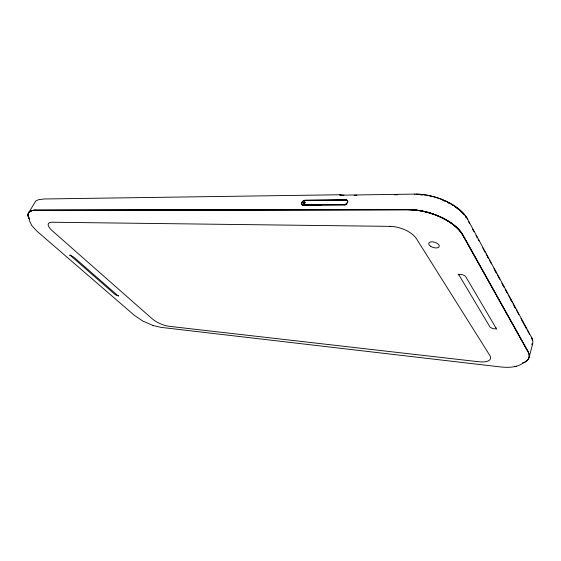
<?xml version="1.0" encoding="UTF-8"?>
<svg xmlns="http://www.w3.org/2000/svg" width="561" height="561" viewBox="0 0 561 561"><rect width="100%" height="100%" fill="white"/><g stroke="black" fill="none" stroke-linecap="round" stroke-linejoin="round"><path stroke-width="0.84" d="M496.702 329.202L465.77 276.727C464.662 274.413 458.162 273.747 458.014 274.932M340.415 195.487L340.275 194.779L340.878 194.997M529.184 357.161L532.803 343.332M118.497 296.229L73.786 257.176L69.936 254.953M28.639 212.759L35.736 201.062L38.478 199.716L44.375 198.973L340.001 194.765L340.513 195.27M521.849 363.956C515.468 367.672 507.698 367.672 500.559 366.936L161.266 327.4L153.469 325.625M118.56 295.612L116.99 295.458L114.886 294.343L70.279 255.395L69.522 255.332M495.91 328.872L492.684 328.662L489.998 327.056L458.463 274.112M514.907 366.571L515.419 366.452M515.699 366.389L516.225 366.263M343.669 195.123L414.544 194.12M354.166 195.333L356.957 195.263M394.32 194.786L397.812 194.737M327.743 200.389L344.145 200.235M342.806 195.13L343.844 195.095M321.502 205.123L303.354 205.221A2.889 1.893 -37.2 0 1 302.379 204.975M321.439 205.277L303.291 205.375A3.078 2.02 -37.2 0 1 302.253 205.109M414.446 194.148L416.052 194.12A41.191 21.584 17.2 0 1 467.004 218.11L531.905 338.066A35.75 14.909 15.5 0 1 532.592 340.05M341.922 195.116L342.995 195.102M341.193 195.081L342.14 195.088M341.432 195.053L340.015 194.786M340.899 195.34L340.022 195.13L340.204 195.487M29.165 220.15L31.746 225.48L36.717 230.985L134.261 315.275L142.789 321.025L152.922 325.443M152.767 325.394L153.644 325.682M467.734 219.26L467.173 218.292A41.444 21.711 17.2 0 0 415.904 194.148M528.055 351.516L462.909 235.045A42.061 21.318 17.5 0 0 408.724 209.604L35.462 210.144A30.133 10.491 28.5 0 0 28.863 217.899M528.013 351.67L462.825 235.045A41.97 21.269 17.5 0 0 408.752 209.66L35.392 210.263A30.133 10.491 28.5 0 0 28.793 218.012A30.07 10.47 28.5 0 1 35.434 210.305L408.696 209.828A41.977 21.262 17.5 0 1 462.769 235.213L527.943 351.663A36.163 14.558 15.9 0 1 522.242 363.339M468.673 221.784L469.501 223.313M473.239 230.213L474.066 231.749M476.555 236.349L477.383 237.885M478.21 239.414L479.045 240.95M482.776 247.85L483.603 249.386M484.438 250.921L485.265 252.45M486.092 253.986L486.927 255.521M487.754 257.05L488.582 258.586M489.416 260.122L491.485 263.958M493.975 268.558L496.464 273.158M497.291 274.687L499.781 279.287M501.857 283.123L504.346 287.723M505.173 289.259L507.663 293.859M508.497 295.395L512.228 302.295M513.056 303.824L515.545 308.431M516.372 309.96L518.862 314.56M520.938 318.396L523.427 322.996M524.255 324.531L526.744 329.132M527.571 330.667L529.647 334.496M472.65 229.26L473.477 230.795M475.966 235.396L476.794 236.931M483.848 249.968L484.676 251.496M487.165 256.104L488 257.632M495.047 270.668L495.882 272.204M502.937 285.24L503.764 286.769M506.253 291.369L507.081 292.905M510.819 299.805L511.646 301.341M514.135 305.941L514.963 307.477M522.018 320.513L522.845 322.042M523.679 323.578L524.507 325.114M525.334 326.642L526.169 328.178M531.4 337.203L531.744 337.876A35.539 14.824 15.5 0 1 532.543 340.485M532.48 343.69A35.75 14.909 15.5 0 1 532.01 344.784M532.712 340.688A35.75 14.909 15.5 0 1 532.634 343.122M527.978 351.509A36.156 14.565 15.9 0 1 522.284 363.184M29.13 218.46A30.133 10.491 28.5 0 0 29.438 219.042A30.07 10.47 28.5 0 1 29.186 218.481M420.568 194.751A41.205 21.57 17.2 0 1 422.153 194.912M430.259 196.28A41.205 21.57 17.2 0 1 431.893 196.673M443.078 200.375A41.205 21.57 17.2 0 1 444.607 201.034A40.953 21.451 17.2 0 0 443.057 200.312M447.594 202.444A41.205 21.57 17.2 0 1 449.038 203.187M451.829 204.751A41.205 21.57 17.2 0 1 453.176 205.564M454.473 206.406A41.205 21.57 17.2 0 1 455.735 207.261M456.949 208.138A41.205 21.57 17.2 0 1 458.12 209.029M460.308 210.859A41.205 21.57 17.2 0 1 462.285 212.731M463.197 213.685A41.205 21.57 17.2 0 1 464.052 214.646M465.581 216.574A41.205 21.57 17.2 0 1 466.261 217.542M532.221 343.83A35.546 14.817 15.5 0 1 532.017 344.384M532.158 339.559A35.546 14.817 15.5 0 1 532.333 340.204M28.92 217.92A30.07 10.47 28.5 0 1 35.504 210.186M29.424 219.176A30.07 10.47 28.5 0 1 29.116 218.601A30.133 10.491 28.5 0 0 29.368 219.155M301.671 204.372A3.078 2.02 -37.2 0 1 301.804 202.928M347.336 200.529A3.205 2.16 -35 0 1 347.771 202.184M346.887 203.748A3.205 2.16 -35 0 1 346.13 204.4M345.702 204.66A3.205 2.16 -35 0 1 344.798 205.031M345.934 200.06A3.205 2.16 -35 0 1 347.056 200.326M345.871 200.221A3.001 2.02 -35 0 1 347.589 202.212M346.053 204.288A3.001 2.02 -35 0 1 344.805 204.877M301.958 204.555A2.889 1.893 -37.2 0 1 301.958 202.928M408.66 209.772A42.061 21.311 17.5 0 1 462.86 235.22M495.847 327.589A3.836 1.627 15.6 0 1 495.342 327.61A3.759 1.599 15.6 0 0 495.805 327.554M532.312 343.472A35.539 14.824 15.5 0 1 532.109 344.026M420.687 194.716A40.953 21.451 17.2 0 1 422.265 194.877M430.315 196.238A40.953 21.451 17.2 0 1 431.935 196.623M448.975 203.103A40.953 21.451 17.2 0 1 450.385 203.867M454.375 206.294A40.953 21.451 17.2 0 1 458 208.902M459.108 209.807A40.953 21.451 17.2 0 1 461.184 211.651M462.145 212.584A40.953 21.451 17.2 0 1 463.898 214.484M465.42 216.406A40.953 21.451 17.2 0 1 466.093 217.366M531.484 338.052A35.329 14.733 15.5 0 1 531.765 338.711M345.765 199.821L305.198 200.221A3.078 2.02 -37.2 0 0 301.629 202.703A3.078 2.02 -37.2 0 0 303.115 205.144L343.739 204.919A3.205 2.153 -35 0 0 347.476 202.353A3.205 2.153 -35 0 0 345.765 199.821M345.702 199.982L305.128 200.375A2.889 1.893 -37.2 0 0 301.783 202.696A2.889 1.893 -37.2 0 0 303.178 204.989L343.802 204.758A3.008 2.02 -35 0 0 347.308 202.353A3.008 2.02 -35 0 0 345.702 199.982M390.028 226.371L52.054 222.24A15.301 5.344 28.3 0 0 52.271 230.774L152.08 318.697A13.085 4.186 24.9 0 0 168.756 326.257L478.659 361.747A17.749 6.984 16.6 0 0 489.823 355.443L416.465 238.734A20.701 10.266 18.6 0 0 390.028 226.371M430.308 246.09A5.505 2.742 17.1 0 0 439.172 246.728A5.505 2.742 17.1 0 0 432.517 241.826A5.505 2.742 17.1 0 0 430.308 246.09M304.041 203.482A1.038 0.68 -37.2 0 0 305.009 202.086A1.038 0.68 -37.2 0 0 303.424 202.472A1.038 0.68 -37.2 0 0 304.041 203.482A0.926 0.603 -37.2 0 0 304.967 202.219A0.926 0.603 -37.2 0 0 303.557 202.563A0.926 0.603 -37.2 0 0 304.104 203.461"/></g></svg>
